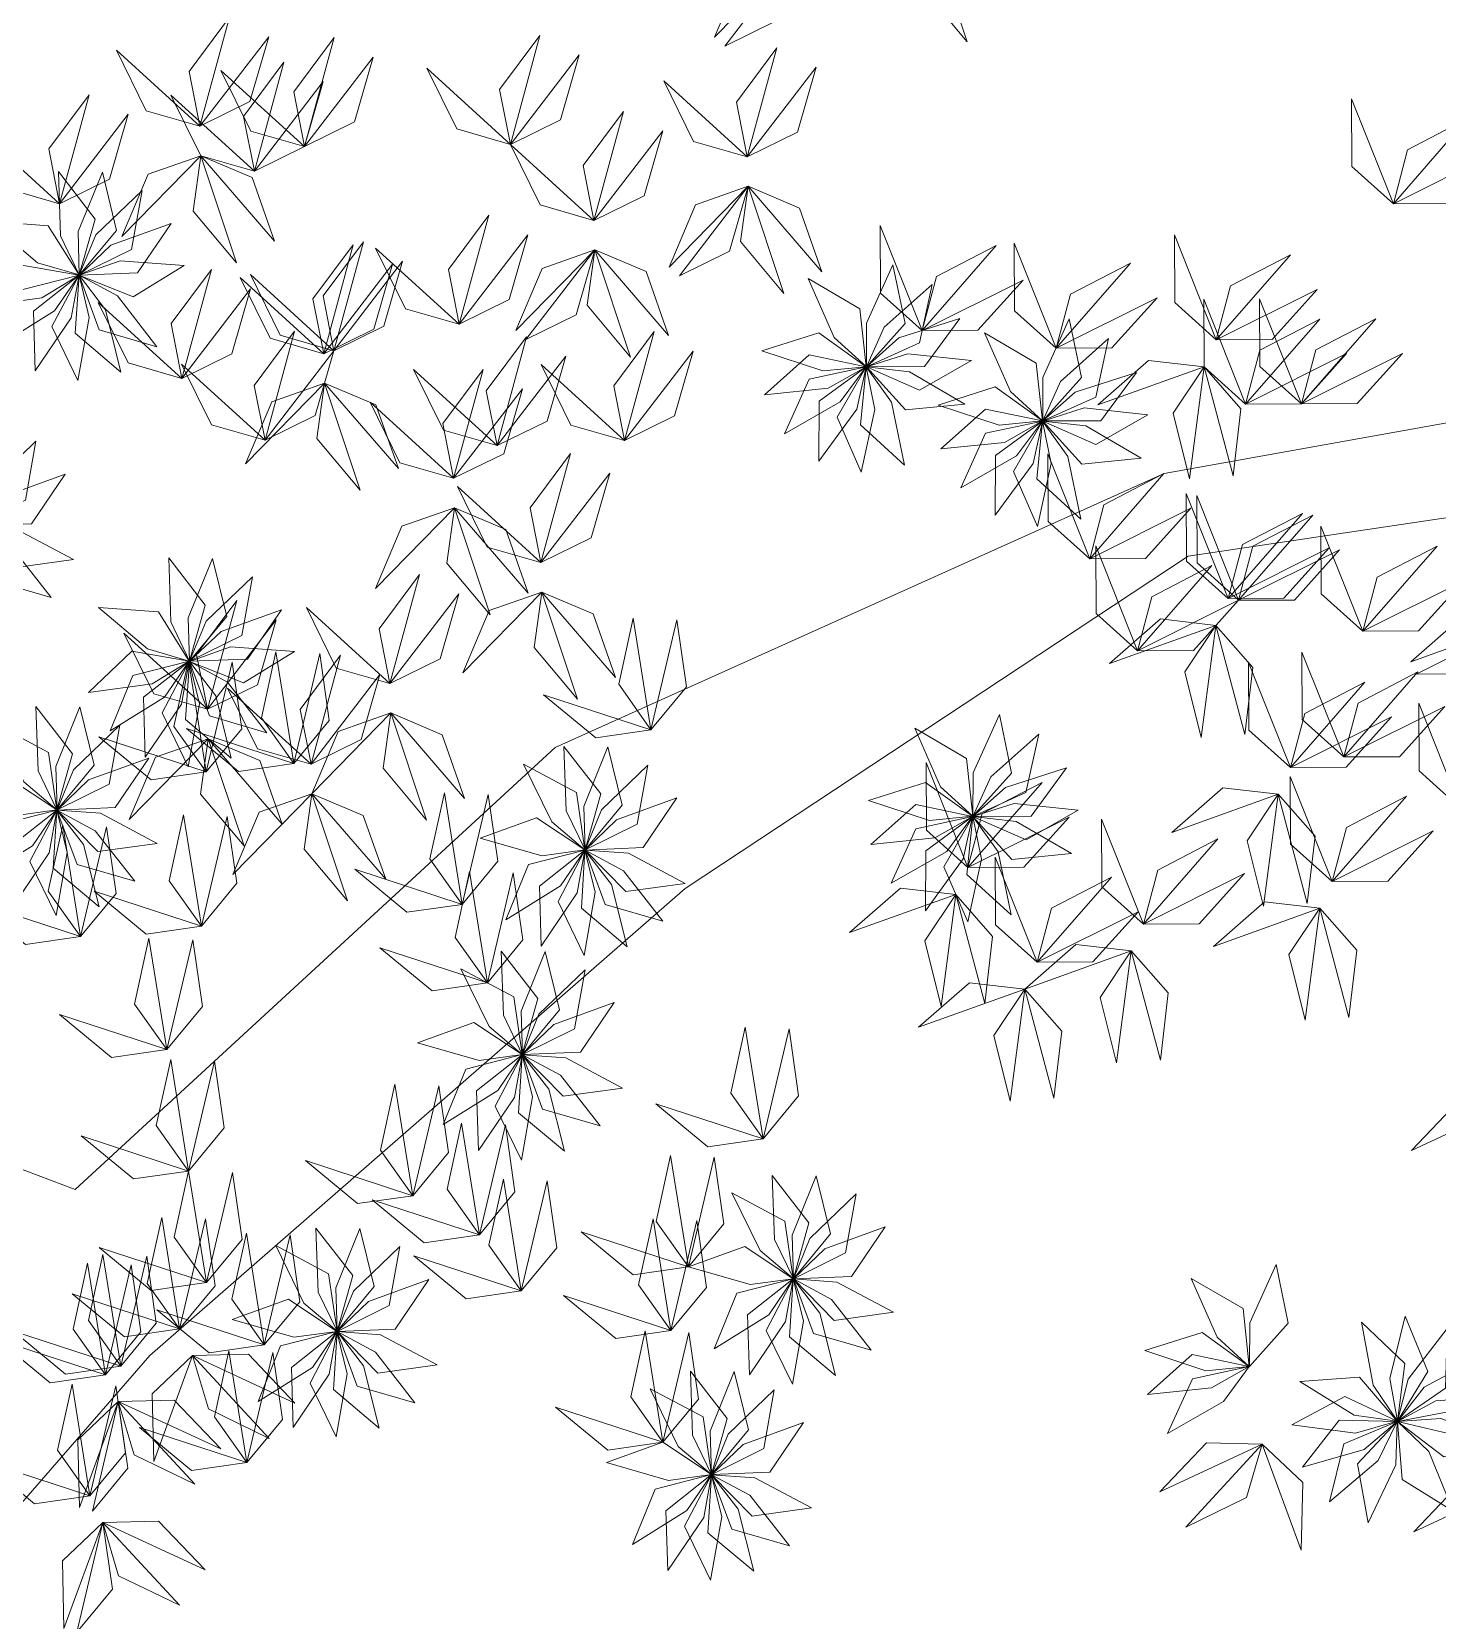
# Model space of a CAD drawing. Header units: inches. Extents: x -422522 to 22891, y -2973 to 414515.
# Drawn here: x 6927.7 to 7002.3, y 10755.4 to 10839.8 of the extents above; entities that cross this region are included whole.
import ezdxf

# ---------------------------------------------------------------- set-up
doc = ezdxf.new("R2010")
doc.units = ezdxf.units.IN
doc.header["$MEASUREMENT"] = 0
doc.layers.add('ARREDAMENTO', color=8, linetype='Continuous', lineweight=18)

msp = doc.modelspace()

# ---------------------------------------------------------------- linework, layer by layer
at = {"layer": 'ARREDAMENTO', "lineweight": 0}
for points in [[(6975.462, 10844.966), (6975.059, 10842.03), (6977.361, 10839.277), (6975.462, 10844.966)], [(6968.136, 10843.807), (6965.34, 10842.824), (6963.943, 10839.519), (6968.136, 10843.807)], [(6964.484, 10839.05), (6967.143, 10840.358), (6968.136, 10843.807), (6964.484, 10839.05)], [(6936.613, 10834.788), (6936.042, 10837.697), (6938.183, 10840.577), (6936.613, 10834.788)], [(6936.613, 10834.788), (6939.273, 10836.097), (6940.266, 10839.545), (6936.613, 10834.788)], [(6942.167, 10833.71), (6941.596, 10836.619), (6943.736, 10839.499), (6942.167, 10833.71)], [(6953.101, 10833.828), (6952.53, 10836.737), (6954.671, 10839.617), (6953.101, 10833.828)], [(6965.678, 10833.167), (6965.106, 10836.076), (6967.247, 10838.956), (6965.678, 10833.167)], [(6936.613, 10834.788), (6933.765, 10835.608), (6932.18, 10838.828), (6936.613, 10834.788)], [(6939.507, 10832.401), (6938.936, 10835.31), (6941.076, 10838.19), (6939.507, 10832.401)], [(6942.167, 10833.71), (6944.827, 10835.019), (6945.82, 10838.467), (6942.167, 10833.71)], [(6953.101, 10833.828), (6955.761, 10835.137), (6956.754, 10838.585), (6953.101, 10833.828)], [(6942.167, 10833.71), (6939.318, 10834.53), (6937.734, 10837.749), (6942.167, 10833.71)], [(6953.101, 10833.828), (6950.253, 10834.648), (6948.668, 10837.867), (6953.101, 10833.828)], [(6965.678, 10833.167), (6968.338, 10834.476), (6969.331, 10837.924), (6965.678, 10833.167)], [(6929.16, 10830.675), (6928.589, 10833.583), (6930.729, 10836.464), (6929.16, 10830.675)], [(6939.507, 10832.401), (6936.658, 10833.221), (6935.074, 10836.441), (6939.507, 10832.401)], [(6939.507, 10832.401), (6942.167, 10833.71), (6943.16, 10837.158), (6939.507, 10832.401)], [(6965.678, 10833.167), (6962.829, 10833.987), (6961.244, 10837.206), (6965.678, 10833.167)], [(6957.535, 10829.788), (6956.963, 10832.697), (6959.104, 10835.577), (6957.535, 10829.788)], [(6999.981, 10830.673), (6997.777, 10832.656), (6997.76, 10836.245), (6999.981, 10830.673)], [(6929.16, 10830.675), (6926.311, 10831.494), (6924.727, 10834.714), (6929.16, 10830.675)], [(6929.16, 10830.675), (6931.82, 10831.983), (6932.813, 10835.432), (6929.16, 10830.675)], [(6999.981, 10830.673), (7000.739, 10833.539), (7003.923, 10835.193), (6999.981, 10830.673)], [(6957.535, 10829.788), (6960.195, 10831.097), (6961.188, 10834.545), (6957.535, 10829.788)], [(6936.658, 10833.221), (6933.862, 10832.239), (6932.465, 10828.933), (6936.658, 10833.221)], [(6936.658, 10833.221), (6936.255, 10830.284), (6938.558, 10827.532), (6936.658, 10833.221)], [(6936.658, 10833.221), (6939.389, 10832.067), (6940.579, 10828.682), (6936.658, 10833.221)], [(6957.535, 10829.788), (6954.686, 10830.608), (6953.101, 10833.828), (6957.535, 10829.788)], [(6999.981, 10830.673), (7002.945, 10830.687), (7005.346, 10833.354), (6999.981, 10830.673)], [(6929.108, 10832.378), (6929.212, 10828.971), (6930.206, 10826.89), (6931.05, 10829.857), (6929.108, 10832.378)], [(6931.439, 10832.348), (6930.148, 10829.194), (6930.209, 10826.888), (6932.187, 10829.255), (6931.439, 10832.348)], [(6933.556, 10831.373), (6931.093, 10829.017), (6930.212, 10826.885), (6932.981, 10828.244), (6933.556, 10831.373)], [(6965.723, 10831.6), (6962.926, 10830.617), (6961.529, 10827.312), (6965.723, 10831.6)], [(6962.07, 10826.842), (6964.73, 10828.151), (6965.723, 10831.6), (6962.07, 10826.842)], [(6965.723, 10831.6), (6965.32, 10828.663), (6967.623, 10825.911), (6965.723, 10831.6)], [(6965.723, 10831.6), (6968.454, 10830.446), (6969.643, 10827.06), (6965.723, 10831.6)], [(6925.386, 10829.745), (6927.987, 10827.543), (6930.199, 10826.889), (6928.558, 10829.501), (6925.386, 10829.745)], [(6950.38, 10824.273), (6949.808, 10827.181), (6951.949, 10830.062), (6950.38, 10824.273)], [(6935.093, 10829.621), (6931.885, 10828.47), (6930.213, 10826.882), (6933.295, 10826.996), (6935.093, 10829.621)], [(6950.38, 10824.273), (6953.04, 10825.581), (6954.033, 10829.03), (6950.38, 10824.273)], [(6974.959, 10823.94), (6972.755, 10825.923), (6972.738, 10829.511), (6974.959, 10823.94)], [(6990.578, 10823.443), (6988.374, 10825.426), (6988.357, 10829.014), (6990.578, 10823.443)], [(6943.186, 10822.709), (6942.614, 10825.618), (6944.755, 10828.498), (6943.186, 10822.709)], [(6943.727, 10822.866), (6943.156, 10825.775), (6945.297, 10828.655), (6943.727, 10822.866)], [(6950.38, 10824.273), (6947.531, 10825.093), (6945.946, 10828.312), (6950.38, 10824.273)], [(6957.58, 10828.221), (6954.783, 10827.238), (6953.386, 10823.933), (6957.58, 10828.221)], [(6953.927, 10823.464), (6956.587, 10824.772), (6957.58, 10828.221), (6953.927, 10823.464)], [(6957.58, 10828.221), (6957.177, 10825.284), (6959.48, 10822.532), (6957.58, 10828.221)], [(6957.58, 10828.221), (6960.311, 10827.067), (6961.5, 10823.682), (6957.58, 10828.221)], [(6974.959, 10823.94), (6975.717, 10826.806), (6978.901, 10828.46), (6974.959, 10823.94)], [(6982.076, 10823.002), (6979.873, 10824.985), (6979.855, 10828.574), (6982.076, 10823.002)], [(6990.578, 10823.443), (6991.336, 10826.309), (6994.52, 10827.963), (6990.578, 10823.443)], [(6924.852, 10825.217), (6928.229, 10825.676), (6930.195, 10826.883), (6927.156, 10827.411), (6924.852, 10825.217)], [(6935.785, 10827.396), (6932.386, 10827.649), (6930.212, 10826.878), (6933.075, 10825.729), (6935.785, 10827.396)], [(6935.654, 10821.395), (6935.082, 10824.304), (6937.223, 10827.184), (6935.654, 10821.395)], [(6943.186, 10822.709), (6945.846, 10824.018), (6946.839, 10827.466), (6943.186, 10822.709)], [(6943.727, 10822.866), (6946.387, 10824.175), (6947.38, 10827.623), (6943.727, 10822.866)], [(6973.411, 10827.435), (6972.015, 10824.325), (6971.999, 10822.019), (6974.055, 10824.318), (6973.411, 10827.435)], [(6982.076, 10823.002), (6982.834, 10825.868), (6986.019, 10827.522), (6982.076, 10823.002)], [(6925.991, 10823.184), (6928.89, 10824.977), (6930.195, 10826.879), (6927.204, 10826.126), (6925.991, 10823.184)], [(6927.859, 10821.79), (6929.778, 10824.607), (6930.197, 10826.876), (6927.77, 10824.971), (6927.859, 10821.79)], [(6930.132, 10821.277), (6930.739, 10824.631), (6930.2, 10826.873), (6928.758, 10824.146), (6930.132, 10821.277)], [(6932.418, 10821.732), (6931.608, 10825.043), (6930.203, 10826.872), (6929.995, 10823.795), (6932.418, 10821.732)], [(6934.321, 10823.078), (6932.235, 10825.773), (6930.207, 10826.873), (6931.268, 10823.977), (6934.321, 10823.078)], [(6943.186, 10822.709), (6940.337, 10823.529), (6938.752, 10826.749), (6943.186, 10822.709)], [(6943.727, 10822.866), (6940.879, 10823.686), (6939.294, 10826.906), (6943.727, 10822.866)], [(6968.913, 10826.695), (6970.289, 10823.576), (6971.992, 10822.021), (6971.659, 10825.088), (6968.913, 10826.695)], [(6975.494, 10826.389), (6972.954, 10824.117), (6972.001, 10822.016), (6974.815, 10823.28), (6975.494, 10826.389)], [(6974.959, 10823.94), (6977.923, 10823.954), (6980.324, 10826.621), (6974.959, 10823.94)], [(6935.654, 10821.395), (6932.805, 10822.215), (6931.22, 10825.435), (6935.654, 10821.395)], [(6935.654, 10821.395), (6938.314, 10822.704), (6939.306, 10826.152), (6935.654, 10821.395)], [(6982.076, 10823.002), (6985.041, 10823.016), (6987.441, 10825.683), (6982.076, 10823.002)], [(6992.137, 10820.031), (6989.933, 10822.014), (6989.916, 10825.602), (6992.137, 10820.031)], [(6990.578, 10823.443), (6993.542, 10823.457), (6995.943, 10826.124), (6990.578, 10823.443)], [(6995.101, 10820.045), (6992.897, 10822.028), (6992.88, 10825.616), (6995.101, 10820.045)], [(6976.972, 10824.586), (6973.727, 10823.544), (6972.002, 10822.012), (6975.086, 10822.023), (6976.972, 10824.586)], [(6940.075, 10818.109), (6939.503, 10821.018), (6941.644, 10823.898), (6940.075, 10818.109)], [(6959.16, 10818.092), (6958.589, 10821.001), (6960.73, 10823.881), (6959.16, 10818.092)], [(6966.452, 10822.856), (6969.69, 10821.792), (6971.986, 10822.017), (6969.484, 10823.822), (6966.452, 10822.856)], [(6978.275, 10823.817), (6979.651, 10820.698), (6981.355, 10819.143), (6981.022, 10822.21), (6978.275, 10823.817)], [(6982.774, 10824.557), (6981.378, 10821.448), (6981.362, 10819.141), (6983.418, 10821.441), (6982.774, 10824.557)], [(6992.137, 10820.031), (6992.895, 10822.897), (6996.079, 10824.551), (6992.137, 10820.031)], [(6995.101, 10820.045), (6995.859, 10822.911), (6999.043, 10824.565), (6995.101, 10820.045)], [(6952.389, 10817.823), (6951.818, 10820.732), (6953.959, 10823.612), (6952.389, 10817.823)], [(6984.857, 10823.511), (6982.317, 10821.239), (6981.364, 10819.138), (6984.178, 10820.403), (6984.857, 10823.511)], [(6940.075, 10818.109), (6937.226, 10818.929), (6935.641, 10822.148), (6940.075, 10818.109)], [(6940.075, 10818.109), (6942.735, 10819.418), (6943.727, 10822.866), (6940.075, 10818.109)], [(6952.389, 10817.823), (6955.049, 10819.132), (6956.042, 10822.58), (6952.389, 10817.823)], [(6959.16, 10818.092), (6956.312, 10818.912), (6954.727, 10822.131), (6959.16, 10818.092)], [(6959.16, 10818.092), (6961.82, 10819.401), (6962.813, 10822.849), (6959.16, 10818.092)], [(6966.588, 10820.529), (6969.979, 10820.874), (6971.984, 10822.014), (6968.965, 10822.645), (6966.588, 10820.529)], [(6977.588, 10822.339), (6974.2, 10822.706), (6972.001, 10822.009), (6974.823, 10820.764), (6977.588, 10822.339)], [(6989.933, 10822.014), (6986.988, 10822.353), (6984.287, 10819.991), (6989.933, 10822.014)], [(6992.137, 10820.031), (6995.101, 10820.045), (6997.502, 10822.712), (6992.137, 10820.031)], [(6995.101, 10820.045), (6998.065, 10820.059), (7000.466, 10822.726), (6995.101, 10820.045)], [(6952.389, 10817.823), (6949.541, 10818.643), (6947.956, 10821.863), (6952.389, 10817.823)], [(6950.085, 10816.088), (6949.514, 10818.997), (6951.654, 10821.877), (6950.085, 10816.088)], [(6967.658, 10818.459), (6970.616, 10820.153), (6971.984, 10822.01), (6968.969, 10821.358), (6967.658, 10818.459)], [(6969.478, 10817.003), (6971.491, 10819.754), (6971.986, 10822.007), (6969.497, 10820.185), (6969.478, 10817.003)], [(6971.733, 10816.413), (6972.453, 10819.745), (6971.989, 10822.004), (6970.456, 10819.328), (6971.733, 10816.413)], [(6974.033, 10816.792), (6973.335, 10820.128), (6971.992, 10822.003), (6971.681, 10818.935), (6974.033, 10816.792)], [(6977.237, 10820.035), (6974.291, 10821.749), (6971.999, 10822.006), (6974.071, 10819.721), (6977.237, 10820.035)], [(6986.335, 10821.709), (6983.09, 10820.666), (6981.365, 10819.134), (6984.449, 10819.145), (6986.335, 10821.709)], [(6989.933, 10822.014), (6988.286, 10819.549), (6989.154, 10816.067), (6989.933, 10822.014)], [(6989.933, 10822.014), (6991.885, 10819.782), (6991.474, 10816.217), (6989.933, 10822.014)], [(6943.231, 10821.142), (6940.434, 10820.159), (6939.037, 10816.854), (6943.231, 10821.142)], [(6943.231, 10821.142), (6942.828, 10818.205), (6945.131, 10815.453), (6943.231, 10821.142)], [(6943.231, 10821.142), (6945.962, 10819.988), (6947.152, 10816.603), (6943.231, 10821.142)], [(6950.085, 10816.088), (6952.745, 10817.396), (6953.738, 10820.845), (6950.085, 10816.088)], [(6975.815, 10819.978), (6979.053, 10818.914), (6981.349, 10819.14), (6978.847, 10820.944), (6975.815, 10819.978)], [(6950.085, 10816.088), (6947.236, 10816.908), (6945.652, 10820.127), (6950.085, 10816.088)], [(6975.951, 10817.652), (6979.342, 10817.997), (6981.347, 10819.136), (6978.328, 10819.767), (6975.951, 10817.652)], [(6986.951, 10819.461), (6983.563, 10819.828), (6981.364, 10819.131), (6984.186, 10817.886), (6986.951, 10819.461)], [(6977.021, 10815.581), (6979.979, 10817.276), (6981.347, 10819.132), (6978.332, 10818.48), (6977.021, 10815.581)], [(6978.841, 10814.125), (6980.854, 10816.876), (6981.349, 10819.129), (6978.86, 10817.307), (6978.841, 10814.125)], [(6981.096, 10813.535), (6981.816, 10816.867), (6981.352, 10819.127), (6979.819, 10816.45), (6981.096, 10813.535)], [(6983.396, 10813.914), (6982.698, 10817.25), (6981.355, 10819.125), (6981.044, 10816.057), (6983.396, 10813.914)], [(6986.6, 10817.157), (6983.654, 10818.871), (6981.362, 10819.128), (6983.434, 10816.843), (6986.6, 10817.157)], [(6927.91, 10818.056), (6925.458, 10815.688), (6924.586, 10813.552), (6927.349, 10814.924), (6927.91, 10818.056)], [(6954.722, 10811.61), (6954.15, 10814.519), (6956.291, 10817.399), (6954.722, 10811.61)], [(6983.858, 10811.817), (6981.655, 10813.8), (6981.638, 10817.389), (6983.858, 10811.817)], [(6929.455, 10816.311), (6926.252, 10815.145), (6924.587, 10813.549), (6927.669, 10813.678), (6929.455, 10816.311)], [(6954.722, 10811.61), (6957.382, 10812.919), (6958.375, 10816.368), (6954.722, 10811.61)], [(6983.858, 10811.817), (6984.616, 10814.683), (6987.801, 10816.337), (6983.858, 10811.817)], [(6954.722, 10811.61), (6951.873, 10812.43), (6950.288, 10815.65), (6954.722, 10811.61)], [(6950.13, 10814.52), (6947.333, 10813.538), (6945.936, 10810.232), (6950.13, 10814.52)], [(6950.13, 10814.52), (6949.727, 10811.584), (6952.03, 10808.831), (6950.13, 10814.52)], [(6950.13, 10814.52), (6952.861, 10813.367), (6954.051, 10809.981), (6950.13, 10814.52)], [(6983.858, 10811.817), (6986.823, 10811.831), (6989.224, 10814.499), (6983.858, 10811.817)], [(6991.207, 10809.706), (6989.004, 10811.689), (6988.986, 10815.277), (6991.207, 10809.706)], [(6991.763, 10809.61), (6989.559, 10811.593), (6989.542, 10815.182), (6991.763, 10809.61)], [(6991.207, 10809.706), (6991.965, 10812.572), (6995.15, 10814.226), (6991.207, 10809.706)], [(6991.763, 10809.61), (6992.521, 10812.476), (6995.705, 10814.13), (6991.763, 10809.61)], [(6928.713, 10809.764), (6926.614, 10812.45), (6924.582, 10813.54), (6925.657, 10810.649), (6928.713, 10809.764)], [(6929.895, 10811.773), (6926.885, 10813.373), (6924.585, 10813.542), (6926.743, 10811.338), (6929.895, 10811.773)], [(6998.36, 10807.966), (6996.157, 10809.949), (6996.14, 10813.538), (6998.36, 10807.966)], [(6986.398, 10806.929), (6984.194, 10808.912), (6984.177, 10812.501), (6986.398, 10806.929)], [(6991.207, 10809.706), (6994.172, 10809.72), (6996.572, 10812.387), (6991.207, 10809.706)], [(6991.763, 10809.61), (6994.727, 10809.624), (6997.128, 10812.291), (6991.763, 10809.61)], [(6998.36, 10807.966), (6999.118, 10810.832), (7002.303, 10812.487), (6998.36, 10807.966)], [(6934.96, 10811.866), (6935.063, 10808.459), (6936.057, 10806.377), (6936.901, 10809.344), (6934.96, 10811.866)], [(6937.29, 10811.836), (6935.999, 10808.682), (6936.061, 10806.376), (6938.038, 10808.743), (6937.29, 10811.836)], [(6986.398, 10806.929), (6987.156, 10809.795), (6990.34, 10811.449), (6986.398, 10806.929)], [(6939.407, 10810.861), (6936.944, 10808.504), (6936.063, 10806.373), (6938.832, 10807.731), (6939.407, 10810.861)], [(6946.707, 10805.19), (6946.135, 10808.099), (6948.276, 10810.979), (6946.707, 10805.19)], [(6998.36, 10807.966), (7001.325, 10807.98), (7003.726, 10810.648), (6998.36, 10807.966)], [(6937.013, 10803.818), (6936.441, 10806.727), (6938.582, 10809.607), (6937.013, 10803.818)], [(6946.707, 10805.19), (6949.367, 10806.499), (6950.36, 10809.947), (6946.707, 10805.19)], [(6954.767, 10810.043), (6951.97, 10809.061), (6950.573, 10805.755), (6954.767, 10810.043)], [(6954.767, 10810.043), (6954.364, 10807.106), (6956.667, 10804.354), (6954.767, 10810.043)], [(6954.767, 10810.043), (6957.498, 10808.89), (6958.687, 10805.504), (6954.767, 10810.043)], [(6986.398, 10806.929), (6989.362, 10806.943), (6991.763, 10809.61), (6986.398, 10806.929)], [(6931.237, 10809.233), (6933.838, 10807.03), (6936.05, 10806.376), (6934.41, 10808.988), (6931.237, 10809.233)], [(6940.944, 10809.109), (6937.736, 10807.958), (6936.064, 10806.369), (6939.146, 10806.484), (6940.944, 10809.109)], [(6937.013, 10803.818), (6939.672, 10805.127), (6940.665, 10808.576), (6937.013, 10803.818)], [(6946.707, 10805.19), (6943.858, 10806.01), (6942.273, 10809.23), (6946.707, 10805.19)], [(6960.565, 10802.73), (6958.849, 10805.147), (6959.617, 10808.652), (6960.565, 10802.73)], [(6960.565, 10802.73), (6962.452, 10805.016), (6961.94, 10808.568), (6960.565, 10802.73)], [(6990.562, 10808.277), (6987.618, 10808.616), (6984.916, 10806.254), (6990.562, 10808.277)], [(7006.562, 10808.369), (7003.617, 10808.708), (7000.916, 10806.346), (7006.562, 10808.369)], [(6937.013, 10803.818), (6934.164, 10804.638), (6932.579, 10807.858), (6937.013, 10803.818)], [(6990.562, 10808.277), (6988.916, 10805.812), (6989.783, 10802.329), (6990.562, 10808.277)], [(6990.562, 10808.277), (6992.514, 10806.045), (6992.104, 10802.48), (6990.562, 10808.277)], [(7001.197, 10805.688), (7004.162, 10805.702), (7006.562, 10808.369), (7001.197, 10805.688)], [(6930.703, 10804.705), (6934.08, 10805.164), (6936.046, 10806.37), (6933.007, 10806.899), (6930.703, 10804.705)], [(6941.636, 10806.884), (6938.237, 10807.137), (6936.063, 10806.365), (6938.926, 10805.217), (6941.636, 10806.884)], [(6941.599, 10800.94), (6939.882, 10803.357), (6940.65, 10806.863), (6941.599, 10800.94)], [(6997.348, 10801.287), (6995.144, 10803.27), (6995.127, 10806.859), (6997.348, 10801.287)], [(6931.842, 10802.672), (6934.741, 10804.465), (6936.046, 10806.367), (6933.055, 10805.614), (6931.842, 10802.672)], [(6933.71, 10801.278), (6935.629, 10804.095), (6936.048, 10806.363), (6933.622, 10804.459), (6933.71, 10801.278)], [(6935.983, 10800.764), (6936.591, 10804.118), (6936.051, 10806.361), (6934.609, 10803.634), (6935.983, 10800.764)], [(6936.952, 10800.492), (6935.236, 10802.909), (6936.004, 10806.414), (6936.952, 10800.492)], [(6938.269, 10801.22), (6937.46, 10804.531), (6936.054, 10806.36), (6935.846, 10803.282), (6938.269, 10801.22)], [(6940.172, 10802.566), (6938.086, 10805.261), (6936.058, 10806.36), (6937.12, 10803.464), (6940.172, 10802.566)], [(6936.952, 10800.492), (6938.839, 10802.778), (6938.327, 10806.33), (6936.952, 10800.492)], [(6941.599, 10800.94), (6943.486, 10803.226), (6942.974, 10806.778), (6941.599, 10800.94)], [(6942.513, 10800.902), (6941.941, 10803.811), (6944.082, 10806.691), (6942.513, 10800.902)], [(6994.517, 10800.734), (6992.313, 10802.717), (6992.296, 10806.306), (6994.517, 10800.734)], [(6942.513, 10800.902), (6945.173, 10802.211), (6946.166, 10805.659), (6942.513, 10800.902)], [(6994.517, 10800.734), (6995.275, 10803.6), (6998.459, 10805.254), (6994.517, 10800.734)], [(6997.348, 10801.287), (6998.106, 10804.153), (7001.29, 10805.808), (6997.348, 10801.287)], [(6942.513, 10800.902), (6939.664, 10801.722), (6938.079, 10804.942), (6942.513, 10800.902)], [(6960.565, 10802.73), (6957.631, 10802.306), (6954.863, 10804.59), (6960.565, 10802.73)], [(6927.903, 10803.961), (6928.022, 10800.555), (6929.026, 10798.478), (6929.855, 10801.449), (6927.903, 10803.961)], [(6930.233, 10803.942), (6928.956, 10800.782), (6929.029, 10798.476), (6930.995, 10800.853), (6930.233, 10803.942)], [(6946.752, 10803.623), (6943.955, 10802.64), (6942.558, 10799.335), (6946.752, 10803.623)], [(6946.752, 10803.623), (6946.349, 10800.686), (6948.652, 10797.934), (6946.752, 10803.623)], [(6946.752, 10803.623), (6949.483, 10802.469), (6950.672, 10799.084), (6946.752, 10803.623)], [(6979.068, 10803.551), (6977.671, 10800.442), (6977.655, 10798.135), (6979.711, 10800.435), (6979.068, 10803.551)], [(6997.348, 10801.287), (7000.312, 10801.301), (7002.713, 10803.969), (6997.348, 10801.287)], [(7003.555, 10798.568), (7001.351, 10800.551), (7001.334, 10804.14), (7003.555, 10798.568)], [(6925.766, 10803.03), (6927.26, 10799.967), (6929.022, 10798.478), (6928.572, 10801.529), (6925.766, 10803.03)], [(6932.354, 10802.977), (6929.903, 10800.609), (6929.031, 10798.473), (6931.794, 10799.844), (6932.354, 10802.977)], [(6941.599, 10800.94), (6938.665, 10800.517), (6935.897, 10802.801), (6941.599, 10800.94)], [(6974.569, 10802.811), (6975.945, 10799.692), (6977.648, 10798.137), (6977.315, 10801.204), (6974.569, 10802.811)], [(6994.517, 10800.734), (6997.481, 10800.748), (6999.882, 10803.415), (6994.517, 10800.734)], [(6936.952, 10800.492), (6934.018, 10800.068), (6931.25, 10802.352), (6936.952, 10800.492)], [(6937.058, 10802.251), (6934.261, 10801.269), (6932.864, 10797.963), (6937.058, 10802.251)], [(6937.058, 10802.251), (6936.654, 10799.314), (6938.957, 10796.562), (6937.058, 10802.251)], [(6937.058, 10802.251), (6939.788, 10801.098), (6940.978, 10797.712), (6937.058, 10802.251)], [(6955.941, 10801.837), (6956.06, 10798.43), (6957.064, 10796.354), (6957.894, 10799.324), (6955.941, 10801.837)], [(6958.272, 10801.818), (6956.995, 10798.657), (6957.067, 10796.352), (6959.034, 10798.728), (6958.272, 10801.818)], [(6981.151, 10802.505), (6978.61, 10800.233), (6977.657, 10798.132), (6980.471, 10799.397), (6981.151, 10802.505)], [(6933.9, 10801.232), (6930.697, 10800.066), (6929.032, 10798.47), (6932.114, 10798.599), (6933.9, 10801.232)], [(6977.395, 10795.416), (6975.192, 10797.399), (6975.174, 10800.987), (6977.395, 10795.416)], [(6923.454, 10799.1), (6926.73, 10798.161), (6929.016, 10798.474), (6926.447, 10800.181), (6923.454, 10799.1)], [(6953.804, 10800.906), (6955.299, 10797.843), (6957.06, 10796.354), (6956.61, 10799.405), (6953.804, 10800.906)], [(6960.393, 10800.853), (6957.941, 10798.485), (6957.07, 10796.349), (6959.833, 10797.72), (6960.393, 10800.853)], [(6982.628, 10800.703), (6979.383, 10799.66), (6977.658, 10798.128), (6980.743, 10798.139), (6982.628, 10800.703)], [(6996.729, 10794.68), (6994.525, 10796.663), (6994.508, 10800.252), (6996.729, 10794.68)], [(6942.558, 10799.335), (6939.761, 10798.352), (6938.364, 10795.047), (6942.558, 10799.335)], [(6942.558, 10799.335), (6942.155, 10796.398), (6944.458, 10793.646), (6942.558, 10799.335)], [(6942.558, 10799.335), (6945.289, 10798.181), (6946.479, 10794.796), (6942.558, 10799.335)], [(6950.544, 10793.459), (6948.827, 10795.876), (6949.595, 10799.382), (6950.544, 10793.459)], [(6950.544, 10793.459), (6952.431, 10795.745), (6951.919, 10799.297), (6950.544, 10793.459)], [(6972.108, 10798.972), (6975.346, 10797.908), (6977.642, 10798.134), (6975.14, 10799.938), (6972.108, 10798.972)], [(6977.395, 10795.416), (6978.153, 10798.282), (6981.338, 10799.936), (6977.395, 10795.416)], [(6993.872, 10799.305), (6990.927, 10799.644), (6988.225, 10797.282), (6993.872, 10799.305)], [(6993.872, 10799.305), (6992.225, 10796.84), (6993.093, 10793.358), (6993.872, 10799.305)], [(6993.872, 10799.305), (6995.823, 10797.074), (6995.413, 10793.509), (6993.872, 10799.305)], [(6924.828, 10794.753), (6927.718, 10796.559), (6929.015, 10798.467), (6926.027, 10797.7), (6924.828, 10794.753)], [(6926.702, 10793.368), (6928.608, 10796.193), (6929.016, 10798.464), (6926.599, 10796.548), (6926.702, 10793.368)], [(6928.978, 10792.864), (6929.569, 10796.221), (6929.019, 10798.461), (6927.59, 10795.728), (6928.978, 10792.864)], [(6931.261, 10793.33), (6930.436, 10796.638), (6929.023, 10798.46), (6928.829, 10795.382), (6931.261, 10793.33)], [(6933.158, 10794.685), (6931.059, 10797.371), (6929.026, 10798.461), (6930.101, 10795.57), (6933.158, 10794.685)], [(6934.339, 10796.694), (6931.33, 10798.294), (6929.029, 10798.463), (6931.187, 10796.259), (6934.339, 10796.694)], [(6961.938, 10799.108), (6958.736, 10797.942), (6957.071, 10796.345), (6960.152, 10796.474), (6961.938, 10799.108)], [(6972.244, 10796.646), (6975.635, 10796.991), (6977.64, 10798.13), (6974.621, 10798.761), (6972.244, 10796.646)], [(6983.245, 10798.455), (6979.856, 10798.822), (6977.657, 10798.125), (6980.48, 10796.88), (6983.245, 10798.455)], [(6996.729, 10794.68), (6997.487, 10797.546), (7000.671, 10799.2), (6996.729, 10794.68)], [(6930.281, 10791.746), (6928.565, 10794.163), (6929.333, 10797.669), (6930.281, 10791.746)], [(6930.281, 10791.746), (6932.168, 10794.033), (6931.656, 10797.584), (6930.281, 10791.746)], [(6936.695, 10792.295), (6934.978, 10794.712), (6935.746, 10798.217), (6936.695, 10792.295)], [(6936.695, 10792.295), (6938.582, 10794.581), (6938.07, 10798.133), (6936.695, 10792.295)], [(6951.493, 10796.976), (6954.769, 10796.037), (6957.054, 10796.35), (6954.485, 10798.057), (6951.493, 10796.976)], [(6973.314, 10794.575), (6976.272, 10796.27), (6977.64, 10798.126), (6974.626, 10797.474), (6973.314, 10794.575)], [(6975.134, 10793.119), (6977.147, 10795.87), (6977.642, 10798.123), (6975.153, 10796.301), (6975.134, 10793.119)], [(6977.389, 10792.529), (6978.109, 10795.861), (6977.645, 10798.121), (6976.112, 10795.444), (6977.389, 10792.529)], [(6979.689, 10792.908), (6978.991, 10796.244), (6977.648, 10798.119), (6977.337, 10795.051), (6979.689, 10792.908)], [(6977.395, 10795.416), (6980.36, 10795.43), (6982.76, 10798.097), (6977.395, 10795.416)], [(6982.894, 10796.151), (6979.948, 10797.865), (6977.655, 10798.122), (6979.727, 10795.837), (6982.894, 10796.151)], [(6986.713, 10792.411), (6984.51, 10794.394), (6984.492, 10797.982), (6986.713, 10792.411)], [(6986.713, 10792.411), (6987.471, 10795.277), (6990.656, 10796.931), (6986.713, 10792.411)], [(6996.729, 10794.68), (6999.693, 10794.694), (7002.094, 10797.361), (6996.729, 10794.68)], [(6952.866, 10792.629), (6955.757, 10794.435), (6957.053, 10796.343), (6954.065, 10795.576), (6952.866, 10792.629)], [(6954.74, 10791.243), (6956.646, 10794.069), (6957.055, 10796.339), (6954.637, 10794.424), (6954.74, 10791.243)], [(6957.016, 10790.74), (6957.608, 10794.097), (6957.058, 10796.337), (6955.628, 10793.604), (6957.016, 10790.74)], [(6959.3, 10791.206), (6958.475, 10794.513), (6957.061, 10796.336), (6956.867, 10793.258), (6959.3, 10791.206)], [(6961.196, 10792.561), (6959.098, 10795.247), (6957.065, 10796.337), (6958.14, 10793.446), (6961.196, 10792.561)], [(6962.378, 10794.57), (6959.368, 10796.17), (6957.068, 10796.339), (6959.226, 10794.135), (6962.378, 10794.57)], [(6981.067, 10790.388), (6978.863, 10792.371), (6978.846, 10795.96), (6981.067, 10790.388)], [(6950.544, 10793.459), (6947.61, 10793.036), (6944.842, 10795.32), (6950.544, 10793.459)], [(6951.876, 10789.289), (6950.16, 10791.706), (6950.928, 10795.212), (6951.876, 10789.289)], [(6951.876, 10789.289), (6953.763, 10791.576), (6953.251, 10795.128), (6951.876, 10789.289)], [(6986.713, 10792.411), (6989.678, 10792.425), (6992.079, 10795.092), (6986.713, 10792.411)], [(6976.751, 10793.987), (6973.806, 10794.326), (6971.104, 10791.964), (6976.751, 10793.987)], [(6981.067, 10790.388), (6981.825, 10793.254), (6985.009, 10794.908), (6981.067, 10790.388)], [(6930.281, 10791.746), (6927.347, 10791.323), (6924.579, 10793.607), (6930.281, 10791.746)], [(6936.695, 10792.295), (6933.761, 10791.871), (6930.993, 10794.155), (6936.695, 10792.295)], [(6976.751, 10793.987), (6975.104, 10791.522), (6975.971, 10788.04), (6976.751, 10793.987)], [(6976.751, 10793.987), (6978.702, 10791.755), (6978.292, 10788.19), (6976.751, 10793.987)], [(6996.084, 10793.251), (6993.139, 10793.59), (6990.438, 10791.228), (6996.084, 10793.251)], [(6981.067, 10790.388), (6984.031, 10790.402), (6986.432, 10793.069), (6981.067, 10790.388)], [(6996.084, 10793.251), (6994.438, 10790.786), (6995.305, 10787.304), (6996.084, 10793.251)], [(6996.084, 10793.251), (6998.036, 10791.019), (6997.625, 10787.454), (6996.084, 10793.251)], [(6934.859, 10785.744), (6933.143, 10788.161), (6933.911, 10791.667), (6934.859, 10785.744)], [(6934.859, 10785.744), (6936.746, 10788.031), (6936.234, 10791.582), (6934.859, 10785.744)], [(6951.876, 10789.289), (6948.942, 10788.866), (6946.174, 10791.15), (6951.876, 10789.289)], [(6952.61, 10790.97), (6952.729, 10787.564), (6953.733, 10785.487), (6954.563, 10788.458), (6952.61, 10790.97)], [(6954.941, 10790.951), (6953.664, 10787.791), (6953.736, 10785.486), (6955.703, 10787.862), (6954.941, 10790.951)], [(6986.069, 10790.982), (6983.124, 10791.321), (6980.422, 10788.959), (6986.069, 10790.982)], [(6986.069, 10790.982), (6984.422, 10788.517), (6985.29, 10785.034), (6986.069, 10790.982)], [(6986.069, 10790.982), (6988.02, 10788.75), (6987.61, 10785.185), (6986.069, 10790.982)], [(6950.473, 10790.04), (6951.968, 10786.976), (6953.729, 10785.488), (6953.279, 10788.539), (6950.473, 10790.04)], [(6957.062, 10789.986), (6954.61, 10787.618), (6953.739, 10785.483), (6956.502, 10786.854), (6957.062, 10789.986)], [(6980.422, 10788.959), (6977.477, 10789.298), (6974.776, 10786.936), (6980.422, 10788.959)], [(6980.422, 10788.959), (6978.775, 10786.494), (6979.643, 10783.012), (6980.422, 10788.959)], [(6980.422, 10788.959), (6982.374, 10786.727), (6981.963, 10783.162), (6980.422, 10788.959)], [(6934.859, 10785.744), (6931.925, 10785.321), (6929.157, 10787.605), (6934.859, 10785.744)], [(6958.607, 10788.242), (6955.405, 10787.076), (6953.74, 10785.479), (6956.821, 10785.608), (6958.607, 10788.242)], [(6948.161, 10786.11), (6951.438, 10785.171), (6953.723, 10785.484), (6951.154, 10787.191), (6948.161, 10786.11)], [(6966.518, 10781.005), (6964.802, 10783.422), (6965.57, 10786.928), (6966.518, 10781.005)], [(6966.518, 10781.005), (6968.405, 10783.292), (6967.893, 10786.843), (6966.518, 10781.005)], [(6936.016, 10779.293), (6934.3, 10781.71), (6935.068, 10785.216), (6936.016, 10779.293)], [(6936.016, 10779.293), (6937.903, 10781.579), (6937.391, 10785.131), (6936.016, 10779.293)], [(6949.535, 10781.762), (6952.425, 10783.569), (6953.722, 10785.476), (6950.734, 10784.71), (6949.535, 10781.762)], [(6951.409, 10780.377), (6953.315, 10783.203), (6953.724, 10785.473), (6951.306, 10783.557), (6951.409, 10780.377)], [(6953.685, 10779.874), (6954.277, 10783.231), (6953.727, 10785.471), (6952.297, 10782.737), (6953.685, 10779.874)], [(6955.969, 10780.34), (6955.144, 10783.647), (6953.73, 10785.47), (6953.536, 10782.391), (6955.969, 10780.34)], [(6957.865, 10781.695), (6955.767, 10784.38), (6953.734, 10785.47), (6954.809, 10782.579), (6957.865, 10781.695)], [(6959.047, 10783.703), (6956.037, 10785.303), (6953.737, 10785.472), (6955.895, 10783.268), (6959.047, 10783.703)], [(6947.919, 10777.983), (6946.202, 10780.4), (6946.97, 10783.905), (6947.919, 10777.983)], [(6947.919, 10777.983), (6949.806, 10780.269), (6949.294, 10783.821), (6947.919, 10777.983)], [(6966.518, 10781.005), (6963.584, 10780.582), (6960.816, 10782.866), (6966.518, 10781.005)], [(7006.379, 10782.923), (7003.416, 10782.987), (7000.945, 10780.384), (7006.379, 10782.923)], [(6951.457, 10775.908), (6949.741, 10778.325), (6950.509, 10781.83), (6951.457, 10775.908)], [(6951.457, 10775.908), (6953.344, 10778.194), (6952.832, 10781.746), (6951.457, 10775.908)], [(6936.016, 10779.293), (6933.082, 10778.87), (6930.314, 10781.154), (6936.016, 10779.293)], [(6962.552, 10774.199), (6960.835, 10776.616), (6961.603, 10780.122), (6962.552, 10774.199)], [(6962.552, 10774.199), (6964.439, 10776.485), (6963.927, 10780.037), (6962.552, 10774.199)], [(6936.965, 10773.371), (6935.248, 10775.788), (6936.016, 10779.293), (6936.965, 10773.371)], [(6936.965, 10773.371), (6938.852, 10775.657), (6938.34, 10779.209), (6936.965, 10773.371)], [(6947.919, 10777.983), (6944.985, 10777.56), (6942.217, 10779.844), (6947.919, 10777.983)], [(6967, 10779.06), (6967.119, 10775.653), (6968.123, 10773.577), (6968.953, 10776.547), (6967, 10779.06)], [(6969.331, 10779.041), (6968.054, 10775.88), (6968.126, 10773.575), (6970.093, 10775.951), (6969.331, 10779.041)], [(6953.68, 10772.931), (6951.963, 10775.348), (6952.731, 10778.853), (6953.68, 10772.931)], [(6953.68, 10772.931), (6955.567, 10775.217), (6955.055, 10778.769), (6953.68, 10772.931)], [(6951.457, 10775.908), (6948.523, 10775.485), (6945.755, 10777.769), (6951.457, 10775.908)], [(6964.863, 10778.129), (6966.358, 10775.066), (6968.119, 10773.577), (6967.669, 10776.628), (6964.863, 10778.129)], [(6971.452, 10778.075), (6969, 10775.708), (6968.129, 10773.572), (6970.892, 10774.943), (6971.452, 10778.075)], [(6935.538, 10770.908), (6933.822, 10773.325), (6934.59, 10776.83), (6935.538, 10770.908)], [(6935.538, 10770.908), (6937.426, 10773.194), (6936.914, 10776.746), (6935.538, 10770.908)], [(6961.626, 10770.828), (6959.909, 10773.245), (6960.677, 10776.751), (6961.626, 10770.828)], [(6961.626, 10770.828), (6963.513, 10773.115), (6963.001, 10776.667), (6961.626, 10770.828)], [(6940.035, 10770.063), (6938.318, 10772.48), (6939.086, 10775.985), (6940.035, 10770.063)], [(6940.035, 10770.063), (6941.922, 10772.349), (6941.41, 10775.901), (6940.035, 10770.063)], [(6942.774, 10776.263), (6942.893, 10772.857), (6943.897, 10770.78), (6944.727, 10773.751), (6942.774, 10776.263)], [(6945.105, 10776.244), (6943.828, 10773.084), (6943.901, 10770.778), (6945.867, 10773.155), (6945.105, 10776.244)], [(6962.552, 10774.199), (6959.617, 10773.776), (6956.85, 10776.06), (6962.552, 10774.199)], [(6972.997, 10776.331), (6969.795, 10775.165), (6968.13, 10773.568), (6971.212, 10773.697), (6972.997, 10776.331)], [(6932.413, 10768.932), (6930.696, 10771.349), (6931.464, 10774.854), (6932.413, 10768.932)], [(6936.965, 10773.371), (6934.031, 10772.948), (6931.263, 10775.232), (6936.965, 10773.371)], [(6940.637, 10775.333), (6942.132, 10772.269), (6943.894, 10770.78), (6943.443, 10773.832), (6940.637, 10775.333)], [(6947.226, 10775.279), (6944.775, 10772.911), (6943.903, 10770.776), (6946.666, 10772.147), (6947.226, 10775.279)], [(6962.552, 10774.199), (6965.828, 10773.26), (6968.113, 10773.573), (6965.544, 10775.28), (6962.552, 10774.199)], [(6931.594, 10768.469), (6929.878, 10770.886), (6930.646, 10774.391), (6931.594, 10768.469)], [(6931.594, 10768.469), (6933.481, 10770.755), (6932.969, 10774.307), (6931.594, 10768.469)], [(6932.413, 10768.932), (6934.3, 10771.218), (6933.788, 10774.77), (6932.413, 10768.932)], [(6953.68, 10772.931), (6950.746, 10772.508), (6947.978, 10774.792), (6953.68, 10772.931)], [(6993.752, 10774.33), (6992.355, 10771.221), (6992.339, 10768.915), (6994.395, 10771.214), (6993.752, 10774.33)], [(6948.772, 10773.534), (6945.569, 10772.368), (6943.904, 10770.772), (6946.986, 10770.901), (6948.772, 10773.534)], [(6963.925, 10769.852), (6966.816, 10771.658), (6968.112, 10773.566), (6965.124, 10772.799), (6963.925, 10769.852)], [(6965.799, 10768.466), (6967.705, 10771.292), (6968.114, 10773.562), (6965.696, 10771.647), (6965.799, 10768.466)], [(6968.075, 10767.963), (6968.667, 10771.32), (6968.117, 10773.56), (6966.687, 10770.827), (6968.075, 10767.963)], [(6970.359, 10768.429), (6969.534, 10771.736), (6968.12, 10773.559), (6967.926, 10770.481), (6970.359, 10768.429)], [(6972.255, 10769.784), (6970.157, 10772.47), (6968.124, 10773.56), (6969.199, 10770.668), (6972.255, 10769.784)], [(6973.437, 10771.793), (6970.428, 10773.393), (6968.127, 10773.562), (6970.285, 10771.358), (6973.437, 10771.793)], [(6989.253, 10773.59), (6990.629, 10770.472), (6992.332, 10768.917), (6991.999, 10771.983), (6989.253, 10773.59)], [(6935.538, 10770.908), (6932.604, 10770.484), (6929.837, 10772.768), (6935.538, 10770.908)], [(6938.326, 10771.403), (6941.602, 10770.463), (6943.887, 10770.777), (6941.318, 10772.484), (6938.326, 10771.403)], [(6961.626, 10770.828), (6958.692, 10770.405), (6955.924, 10772.689), (6961.626, 10770.828)], [(6940.035, 10770.063), (6937.1, 10769.639), (6934.333, 10771.924), (6940.035, 10770.063)], [(7000.607, 10771.585), (6999.799, 10768.274), (7000.203, 10766.003), (7001.807, 10768.638), (7000.607, 10771.585)], [(6932.413, 10768.932), (6929.479, 10768.509), (6926.711, 10770.793), (6932.413, 10768.932)], [(6939.699, 10767.055), (6942.59, 10768.862), (6943.886, 10770.769), (6940.899, 10770.002), (6939.699, 10767.055)], [(6941.574, 10765.67), (6943.479, 10768.496), (6943.888, 10770.766), (6941.47, 10768.85), (6941.574, 10765.67)], [(6943.849, 10765.167), (6944.441, 10768.524), (6943.891, 10770.764), (6942.462, 10768.03), (6943.849, 10765.167)], [(6946.133, 10765.633), (6945.308, 10768.94), (6943.894, 10770.763), (6943.7, 10767.684), (6946.133, 10765.633)], [(6948.03, 10766.987), (6945.931, 10769.673), (6943.898, 10770.763), (6944.973, 10767.872), (6948.03, 10766.987)], [(6949.211, 10768.996), (6946.202, 10770.596), (6943.901, 10770.765), (6946.059, 10768.561), (6949.211, 10768.996)], [(6961.202, 10764.883), (6959.486, 10767.3), (6960.254, 10770.805), (6961.202, 10764.883)], [(6961.202, 10764.883), (6963.089, 10767.169), (6962.577, 10770.721), (6961.202, 10764.883)], [(6986.792, 10769.752), (6990.03, 10768.688), (6992.326, 10768.913), (6989.824, 10770.717), (6986.792, 10769.752)], [(6998.298, 10771.268), (6998.907, 10767.915), (7000.2, 10766.004), (7000.593, 10769.064), (6998.298, 10771.268)], [(7002.845, 10770.936), (7000.761, 10768.24), (7000.206, 10766.001), (7002.743, 10767.756), (7002.845, 10770.936)], [(6931.594, 10768.469), (6928.66, 10768.045), (6925.892, 10770.329), (6931.594, 10768.469)], [(6939.106, 10763.812), (6937.389, 10766.229), (6938.157, 10769.735), (6939.106, 10763.812)], [(6936.224, 10769.497), (6934.078, 10767.452), (6934.163, 10763.865), (6936.224, 10769.497)], [(6936.224, 10769.497), (6939.187, 10769.568), (6941.663, 10766.97), (6936.224, 10769.497)], [(6936.224, 10769.497), (6937.063, 10766.654), (6940.293, 10765.092), (6936.224, 10769.497)], [(6939.106, 10763.812), (6940.993, 10766.099), (6940.481, 10769.65), (6939.106, 10763.812)], [(6986.928, 10767.425), (6990.319, 10767.77), (6992.324, 10768.91), (6989.305, 10769.54), (6986.928, 10767.425)], [(6987.998, 10765.355), (6990.956, 10767.049), (6992.324, 10768.906), (6989.31, 10768.254), (6987.998, 10765.355)], [(7004.626, 10769.432), (7001.625, 10767.817), (7000.208, 10765.997), (7003.239, 10766.569), (7004.626, 10769.432)], [(6962.658, 10768.662), (6962.777, 10765.256), (6963.781, 10763.179), (6964.611, 10766.15), (6962.658, 10768.662)], [(6964.988, 10768.643), (6963.712, 10765.483), (6963.784, 10763.178), (6965.751, 10765.554), (6964.988, 10768.643)], [(6995.009, 10768.111), (6997.908, 10766.32), (7000.193, 10766.002), (6998.182, 10768.341), (6995.009, 10768.111)], [(6930.774, 10762.04), (6929.057, 10764.457), (6929.825, 10767.963), (6930.774, 10762.04)], [(6930.774, 10762.04), (6929.057, 10764.457), (6929.825, 10767.963), (6930.774, 10762.04)], [(6930.774, 10762.04), (6932.661, 10764.327), (6932.149, 10767.878), (6930.774, 10762.04)], [(6930.774, 10762.04), (6932.661, 10764.327), (6932.149, 10767.878), (6930.774, 10762.04)], [(6960.521, 10767.732), (6962.015, 10764.668), (6963.777, 10763.179), (6963.327, 10766.231), (6960.521, 10767.732)], [(6967.11, 10767.678), (6964.658, 10765.31), (6963.787, 10763.175), (6966.549, 10764.546), (6967.11, 10767.678)], [(6994.597, 10765.817), (6997.974, 10765.36), (7000.191, 10765.999), (6997.402, 10767.318), (6994.597, 10765.817)], [(7005.641, 10767.335), (7002.243, 10767.079), (7000.208, 10765.993), (7003.209, 10765.283), (7005.641, 10767.335)], [(6932.279, 10767.058), (6930.133, 10765.013), (6930.218, 10761.426), (6932.279, 10767.058)], [(6930.904, 10761.22), (6932.791, 10763.506), (6932.279, 10767.058), (6930.904, 10761.22)], [(6932.279, 10767.058), (6935.243, 10767.129), (6937.719, 10764.531), (6932.279, 10767.058)], [(6932.279, 10767.058), (6933.118, 10764.215), (6936.349, 10762.653), (6932.279, 10767.058)], [(6961.202, 10764.883), (6958.268, 10764.459), (6955.5, 10766.743), (6961.202, 10764.883)], [(6939.106, 10763.812), (6936.172, 10763.389), (6933.404, 10765.673), (6939.106, 10763.812)], [(6968.655, 10765.933), (6965.452, 10764.768), (6963.788, 10763.171), (6966.869, 10763.3), (6968.655, 10765.933)], [(6995.154, 10763.554), (6998.425, 10764.51), (7000.19, 10765.996), (6997.106, 10766.066), (6995.154, 10763.554)], [(6996.583, 10761.713), (6999.183, 10763.917), (7000.191, 10765.992), (6997.345, 10764.802), (6996.583, 10761.713)], [(6998.637, 10760.612), (7000.116, 10763.683), (7000.193, 10765.989), (6998.077, 10763.745), (6998.637, 10760.612)], [(7003.154, 10761.233), (7001.861, 10764.387), (7000.2, 10765.986), (7000.452, 10762.912), (7003.154, 10761.233)], [(7005.716, 10765.005), (7002.507, 10766.154), (7000.206, 10765.99), (7002.659, 10764.12), (7005.716, 10765.005)], [(6958.209, 10763.802), (6961.486, 10762.863), (6963.771, 10763.176), (6961.202, 10764.883), (6958.209, 10763.802)], [(6993.017, 10764.789), (6990.053, 10764.854), (6987.582, 10762.251), (6993.017, 10764.789)], [(6993.017, 10764.789), (6992.183, 10761.944), (6988.956, 10760.375), (6993.017, 10764.789)], [(6993.017, 10764.789), (6995.167, 10762.748), (6995.089, 10759.161), (6993.017, 10764.789)], [(6930.774, 10762.04), (6927.84, 10761.617), (6925.072, 10763.901), (6930.774, 10762.04)], [(6930.774, 10762.04), (6927.84, 10761.617), (6925.072, 10763.901), (6930.774, 10762.04)], [(6959.583, 10759.454), (6962.473, 10761.261), (6963.77, 10763.168), (6960.782, 10762.402), (6959.583, 10759.454)], [(6961.457, 10758.069), (6963.363, 10760.895), (6963.772, 10763.165), (6961.354, 10761.249), (6961.457, 10758.069)], [(6963.733, 10757.566), (6964.325, 10760.923), (6963.774, 10763.163), (6962.345, 10760.429), (6963.733, 10757.566)], [(6966.017, 10758.032), (6965.192, 10761.339), (6963.778, 10763.162), (6963.584, 10760.083), (6966.017, 10758.032)], [(6967.913, 10759.386), (6965.815, 10762.072), (6963.782, 10763.162), (6964.857, 10760.271), (6967.913, 10759.386)], [(6969.095, 10761.395), (6966.085, 10762.995), (6963.785, 10763.164), (6965.943, 10760.96), (6969.095, 10761.395)], [(7006.503, 10762.668), (7003.539, 10762.732), (7001.068, 10760.129), (7006.503, 10762.668)], [(6931.459, 10760.63), (6929.313, 10758.585), (6929.398, 10754.997), (6931.459, 10760.63)], [(6930.084, 10754.792), (6931.971, 10757.078), (6931.459, 10760.63), (6930.084, 10754.792)], [(6931.459, 10760.63), (6934.423, 10760.701), (6936.899, 10758.103), (6931.459, 10760.63)], [(6931.459, 10760.63), (6932.298, 10757.787), (6935.529, 10756.224), (6931.459, 10760.63)]]:
    msp.add_lwpolyline(points, dxfattribs=at)
at = {"layer": 'ARREDAMENTO', "linetype": 'Continuous', "lineweight": 0}
for points in [[(7013.984, 10821.041), (6987.818, 10816.341), (6955.477, 10801.793), (6929.985, 10778.307), (6921.46, 10781.542)], [(6921.838, 10755.553), (6933.952, 10769.486), (6962.385, 10794.295), (6989.082, 10811.961), (7019.569, 10816.484)]]:
    msp.add_lwpolyline(points, dxfattribs=at)

doc.saveas('drawing.dxf')
